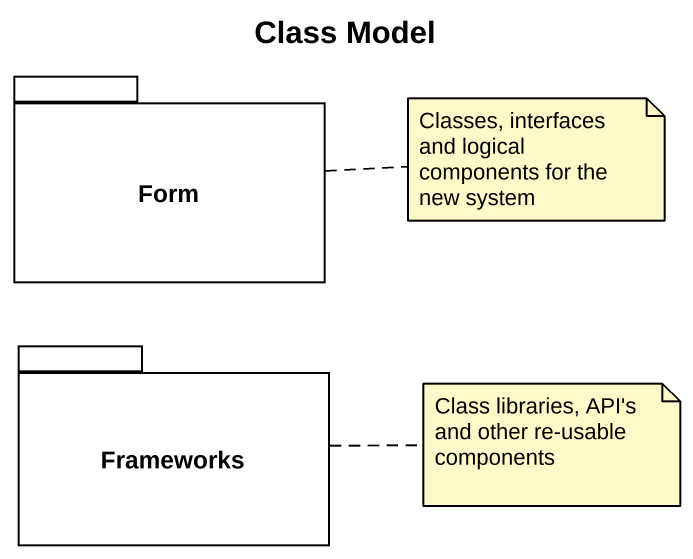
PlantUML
@startuml
title Class Model
package Form {
}
package Frameworks {
}
note right of Form : Classes, interfaces and logical components for the new system
note right of Frameworks : Class libraries, API's and other re-usable components
@enduml
